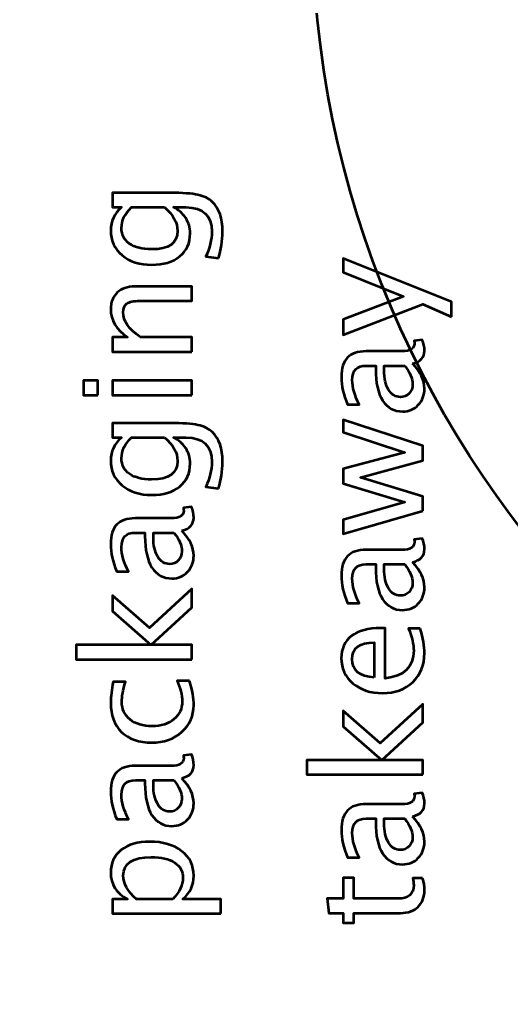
# Model space of a CAD drawing. Header units: centimetres. Extents: x -20.9 to 20.9, y -14.9 to 14.9.
# Drawn here: x -19.101 to -17.252, y -7.8 to -4.131 of the extents above; entities that cross this region are included whole.
import ezdxf

# ---------------------------------------------------------------- set-up
doc = ezdxf.new("R2010")
doc.units = ezdxf.units.CM
doc.header["$MEASUREMENT"] = 0
doc.layers.add('Layer 1', color=7, linetype='Continuous')

msp = doc.modelspace()

# ---------------------------------------------------------------- linework, layer by layer
at = {"layer": 'Layer 1', "color": 4, "lineweight": 53}
msp.add_ellipse((-14.25, -3.75), major_axis=(0, 3.75), ratio=1, dxfattribs=at)
at = {"layer": 'Layer 1', "lineweight": 53}
msp.add_open_spline([(-20.95, -14.45), (-20.95, -14.45), (-20.95, 14.45), (-20.95, 14.45), (-20.95, 14.45), (-20.95, 14.72614), (-20.72614, 14.95), (-20.45, 14.95), (-20.45, 14.95), (-20.45, 14.95), (-0.55, 14.95), (-0.55, 14.95), (-0.55, 14.95), (-0.27386, 14.95), (-0.05, 14.72614), (-0.05, 14.45), (-0.05, 14.45), (-0.05, 14.45), (-0.05, -14.45), (-0.05, -14.45), (-0.05, -14.45), (-0.05, -14.72614), (-0.27386, -14.95), (-0.55, -14.95), (-0.55, -14.95), (-0.55, -14.95), (-20.45, -14.95), (-20.45, -14.95), (-20.45, -14.95), (-20.72614, -14.95), (-20.95, -14.72614), (-20.95, -14.45)], degree=3, knots=[0, 0, 0, 0, 0.1111111, 0.1111111, 0.1111111, 0.1111111, 0.2222222, 0.2222222, 0.2222222, 0.2222222, 0.3333333, 0.3333333, 0.3333333, 0.3333333, 0.4444444, 0.4444444, 0.4444444, 0.4444444, 0.5555556, 0.5555556, 0.5555556, 0.5555556, 0.6666667, 0.6666667, 0.6666667, 0.6666667, 0.7777778, 0.7777778, 0.7777778, 0.7777778, 1, 1, 1, 1], dxfattribs=at)
at = {"layer": 'Layer 1', "color": 5, "lineweight": 53}
for points, knots in [([(-18.35329, -5.02823), (-18.35329, -5.02823), (-18.40014, -5.02184), (-18.40014, -5.02184), (-18.40014, -5.02184), (-18.38546, -4.99042), (-18.37812, -4.95928), (-18.37812, -4.92852), (-18.37812, -4.92852), (-18.37812, -4.86746), (-18.41049, -4.83689), (-18.47511, -4.83689), (-18.47511, -4.83689), (-18.47511, -4.83689), (-18.52215, -4.83689), (-18.52215, -4.83689), (-18.52215, -4.83689), (-18.5023, -4.8463), (-18.48697, -4.85966), (-18.47596, -4.87706), (-18.47596, -4.87706), (-18.46495, -4.89446), (-18.4594, -4.91384), (-18.4594, -4.9352), (-18.4594, -4.9352), (-18.4594, -4.97141), (-18.47239, -5.00011), (-18.49835, -5.02127), (-18.49835, -5.02127), (-18.52431, -5.04244), (-18.5595, -5.05307), (-18.6039, -5.05307), (-18.6039, -5.05307), (-18.64934, -5.05307), (-18.6864, -5.04103), (-18.71509, -5.01695), (-18.71509, -5.01695), (-18.74369, -4.99277), (-18.75799, -4.96163), (-18.75799, -4.92334), (-18.75799, -4.92334), (-18.75799, -4.88985), (-18.74445, -4.86097), (-18.71726, -4.83689), (-18.71726, -4.83689), (-18.71726, -4.83689), (-18.75178, -4.83689), (-18.75178, -4.83689), (-18.75178, -4.83689), (-18.75178, -4.83689), (-18.75178, -4.7827), (-18.75178, -4.7827), (-18.75178, -4.7827), (-18.75178, -4.7827), (-18.53429, -4.7827), (-18.53429, -4.7827), (-18.53429, -4.7827), (-18.48753, -4.7827), (-18.45291, -4.78515), (-18.43043, -4.79004), (-18.43043, -4.79004), (-18.40795, -4.79484), (-18.38951, -4.80406), (-18.37521, -4.81742), (-18.37521, -4.81742), (-18.35009, -4.84112), (-18.33748, -4.87819), (-18.33748, -4.92852), (-18.33748, -4.92852), (-18.33748, -4.96304), (-18.34275, -4.99625), (-18.35329, -5.02823)], [0, 0, 0, 0, 0.0526316, 0.0526316, 0.0526316, 0.0526316, 0.1052632, 0.1052632, 0.1052632, 0.1052632, 0.1578947, 0.1578947, 0.1578947, 0.1578947, 0.2105263, 0.2105263, 0.2105263, 0.2105263, 0.2631579, 0.2631579, 0.2631579, 0.2631579, 0.3157895, 0.3157895, 0.3157895, 0.3157895, 0.3684211, 0.3684211, 0.3684211, 0.3684211, 0.4210526, 0.4210526, 0.4210526, 0.4210526, 0.4736842, 0.4736842, 0.4736842, 0.4736842, 0.5263158, 0.5263158, 0.5263158, 0.5263158, 0.5789474, 0.5789474, 0.5789474, 0.5789474, 0.6315789, 0.6315789, 0.6315789, 0.6315789, 0.6842105, 0.6842105, 0.6842105, 0.6842105, 0.7368421, 0.7368421, 0.7368421, 0.7368421, 0.7894737, 0.7894737, 0.7894737, 0.7894737, 0.8421053, 0.8421053, 0.8421053, 0.8421053, 0.8947368, 0.8947368, 0.8947368, 0.8947368, 1, 1, 1, 1]), ([(-18.55611, -4.83689), (-18.55611, -4.83689), (-18.68019, -4.83689), (-18.68019, -4.83689), (-18.68019, -4.83689), (-18.70493, -4.86078), (-18.71735, -4.88684), (-18.71735, -4.91497), (-18.71735, -4.91497), (-18.71735, -4.93999), (-18.70738, -4.95956), (-18.68734, -4.97367), (-18.68734, -4.97367), (-18.6674, -4.98788), (-18.63965, -4.99493), (-18.60428, -4.99493), (-18.60428, -4.99493), (-18.53927, -4.99493), (-18.50682, -4.97188), (-18.50682, -4.92569), (-18.50682, -4.92569), (-18.50682, -4.89427), (-18.52328, -4.86464), (-18.55611, -4.83689)], [0, 0, 0, 0, 0.1428571, 0.1428571, 0.1428571, 0.1428571, 0.2857143, 0.2857143, 0.2857143, 0.2857143, 0.4285714, 0.4285714, 0.4285714, 0.4285714, 0.5714286, 0.5714286, 0.5714286, 0.5714286, 0.7142857, 0.7142857, 0.7142857, 0.7142857, 1, 1, 1, 1]), ([(-17.47634, -5.24922), (-17.47634, -5.24922), (-17.5849, -5.20068), (-17.5849, -5.20068), (-17.5849, -5.20068), (-17.5849, -5.20068), (-17.88443, -5.31657), (-17.88443, -5.31657), (-17.88443, -5.31657), (-17.88443, -5.31657), (-17.88443, -5.25844), (-17.88443, -5.25844), (-17.88443, -5.25844), (-17.88443, -5.25844), (-17.6579, -5.17227), (-17.6579, -5.17227), (-17.6579, -5.17227), (-17.6579, -5.17227), (-17.88443, -5.08036), (-17.88443, -5.08036), (-17.88443, -5.08036), (-17.88443, -5.08036), (-17.88443, -5.02927), (-17.88443, -5.02927), (-17.88443, -5.02927), (-17.88443, -5.02927), (-17.47634, -5.19277), (-17.47634, -5.19277), (-17.47634, -5.19277), (-17.47634, -5.19277), (-17.47634, -5.24922), (-17.47634, -5.24922)], [0, 0, 0, 0, 0.1111111, 0.1111111, 0.1111111, 0.1111111, 0.2222222, 0.2222222, 0.2222222, 0.2222222, 0.3333333, 0.3333333, 0.3333333, 0.3333333, 0.4444444, 0.4444444, 0.4444444, 0.4444444, 0.5555556, 0.5555556, 0.5555556, 0.5555556, 0.6666667, 0.6666667, 0.6666667, 0.6666667, 0.7777778, 0.7777778, 0.7777778, 0.7777778, 1, 1, 1, 1]), ([(-18.45263, -5.37969), (-18.45263, -5.37969), (-18.75178, -5.37969), (-18.75178, -5.37969), (-18.75178, -5.37969), (-18.75178, -5.37969), (-18.75178, -5.32551), (-18.75178, -5.32551), (-18.75178, -5.32551), (-18.75178, -5.32551), (-18.69525, -5.32551), (-18.69525, -5.32551), (-18.69525, -5.32551), (-18.73711, -5.29682), (-18.75799, -5.26163), (-18.75799, -5.22005), (-18.75799, -5.22005), (-18.75799, -5.1939), (-18.74981, -5.17311), (-18.73334, -5.15777), (-18.73334, -5.15777), (-18.71698, -5.14244), (-18.69487, -5.13473), (-18.66721, -5.13473), (-18.66721, -5.13473), (-18.66721, -5.13473), (-18.45263, -5.13473), (-18.45263, -5.13473), (-18.45263, -5.13473), (-18.45263, -5.13473), (-18.45263, -5.18891), (-18.45263, -5.18891), (-18.45263, -5.18891), (-18.45263, -5.18891), (-18.64953, -5.18891), (-18.64953, -5.18891), (-18.64953, -5.18891), (-18.67173, -5.18891), (-18.68753, -5.19221), (-18.69694, -5.1987), (-18.69694, -5.1987), (-18.70644, -5.20528), (-18.71114, -5.2161), (-18.71114, -5.23125), (-18.71114, -5.23125), (-18.71114, -5.26455), (-18.68941, -5.29597), (-18.64595, -5.32551), (-18.64595, -5.32551), (-18.64595, -5.32551), (-18.45263, -5.32551), (-18.45263, -5.32551), (-18.45263, -5.32551), (-18.45263, -5.32551), (-18.45263, -5.37969), (-18.45263, -5.37969)], [0, 0, 0, 0, 0.0666667, 0.0666667, 0.0666667, 0.0666667, 0.1333333, 0.1333333, 0.1333333, 0.1333333, 0.2, 0.2, 0.2, 0.2, 0.2666667, 0.2666667, 0.2666667, 0.2666667, 0.3333333, 0.3333333, 0.3333333, 0.3333333, 0.4, 0.4, 0.4, 0.4, 0.4666667, 0.4666667, 0.4666667, 0.4666667, 0.5333333, 0.5333333, 0.5333333, 0.5333333, 0.6, 0.6, 0.6, 0.6, 0.6666667, 0.6666667, 0.6666667, 0.6666667, 0.7333333, 0.7333333, 0.7333333, 0.7333333, 0.8, 0.8, 0.8, 0.8, 0.8666667, 0.8666667, 0.8666667, 0.8666667, 1, 1, 1, 1]), ([(-17.62338, -5.42438), (-17.59346, -5.45693), (-17.57851, -5.48825), (-17.57851, -5.51836), (-17.57851, -5.51836), (-17.57851, -5.5431), (-17.58622, -5.5637), (-17.60174, -5.57997), (-17.60174, -5.57997), (-17.61726, -5.59634), (-17.63683, -5.60453), (-17.66044, -5.60453), (-17.66044, -5.60453), (-17.69309, -5.60453), (-17.71821, -5.59079), (-17.7357, -5.56332), (-17.7357, -5.56332), (-17.7532, -5.53585), (-17.76195, -5.49644), (-17.76195, -5.44507), (-17.76195, -5.44507), (-17.76195, -5.44507), (-17.76195, -5.43237), (-17.76195, -5.43237), (-17.76195, -5.43237), (-17.76195, -5.43237), (-17.79798, -5.43237), (-17.79798, -5.43237), (-17.79798, -5.43237), (-17.83269, -5.43237), (-17.85, -5.45044), (-17.85, -5.48665), (-17.85, -5.48665), (-17.85, -5.51469), (-17.84116, -5.54536), (-17.82347, -5.57856), (-17.82347, -5.57856), (-17.82347, -5.57856), (-17.86806, -5.57856), (-17.86806, -5.57856), (-17.86806, -5.57856), (-17.88312, -5.54206), (-17.89064, -5.50763), (-17.89064, -5.47537), (-17.89064, -5.47537), (-17.89064, -5.44216), (-17.88312, -5.4176), (-17.86797, -5.40189), (-17.86797, -5.40189), (-17.85282, -5.38609), (-17.82949, -5.37819), (-17.79798, -5.37819), (-17.79798, -5.37819), (-17.79798, -5.37819), (-17.6628, -5.37819), (-17.6628, -5.37819), (-17.6628, -5.37819), (-17.63185, -5.37819), (-17.61632, -5.36869), (-17.61632, -5.34959), (-17.61632, -5.34959), (-17.61632, -5.34724), (-17.6167, -5.34376), (-17.61745, -5.33915), (-17.61745, -5.33915), (-17.61745, -5.33915), (-17.58735, -5.33529), (-17.58735, -5.33529), (-17.58735, -5.33529), (-17.58142, -5.34761), (-17.57851, -5.36116), (-17.57851, -5.37602), (-17.57851, -5.37602), (-17.57851, -5.40133), (-17.59346, -5.41742), (-17.62338, -5.42438)], [0, 0, 0, 0, 0.05, 0.05, 0.05, 0.05, 0.1, 0.1, 0.1, 0.1, 0.15, 0.15, 0.15, 0.15, 0.2, 0.2, 0.2, 0.2, 0.25, 0.25, 0.25, 0.25, 0.3, 0.3, 0.3, 0.3, 0.35, 0.35, 0.35, 0.35, 0.4, 0.4, 0.4, 0.4, 0.45, 0.45, 0.45, 0.45, 0.5, 0.5, 0.5, 0.5, 0.55, 0.55, 0.55, 0.55, 0.6, 0.6, 0.6, 0.6, 0.65, 0.65, 0.65, 0.65, 0.7, 0.7, 0.7, 0.7, 0.75, 0.75, 0.75, 0.75, 0.8, 0.8, 0.8, 0.8, 0.85, 0.85, 0.85, 0.85, 0.9, 0.9, 0.9, 0.9, 1, 1, 1, 1]), ([(-17.65292, -5.43237), (-17.65292, -5.43237), (-17.72978, -5.43237), (-17.72978, -5.43237), (-17.72978, -5.43237), (-17.72978, -5.43237), (-17.73034, -5.44978), (-17.73034, -5.44978), (-17.73034, -5.44978), (-17.73034, -5.47988), (-17.72479, -5.50415), (-17.71369, -5.52268), (-17.71369, -5.52268), (-17.7025, -5.54112), (-17.68773, -5.55034), (-17.66929, -5.55034), (-17.66929, -5.55034), (-17.6564, -5.55034), (-17.64549, -5.54573), (-17.63655, -5.53661), (-17.63655, -5.53661), (-17.62761, -5.52739), (-17.6231, -5.51619), (-17.6231, -5.50293), (-17.6231, -5.50293), (-17.6231, -5.48035), (-17.63307, -5.45683), (-17.65292, -5.43237)], [0, 0, 0, 0, 0.125, 0.125, 0.125, 0.125, 0.25, 0.25, 0.25, 0.25, 0.375, 0.375, 0.375, 0.375, 0.5, 0.5, 0.5, 0.5, 0.625, 0.625, 0.625, 0.625, 0.75, 0.75, 0.75, 0.75, 1, 1, 1, 1]), ([(-18.80653, -5.54281), (-18.80653, -5.54281), (-18.86072, -5.54281), (-18.86072, -5.54281), (-18.86072, -5.54281), (-18.86072, -5.54281), (-18.86072, -5.48863), (-18.86072, -5.48863), (-18.86072, -5.48863), (-18.86072, -5.48863), (-18.80653, -5.48863), (-18.80653, -5.48863), (-18.80653, -5.48863), (-18.80653, -5.48863), (-18.80653, -5.54281), (-18.80653, -5.54281)], [0, 0, 0, 0, 0.2, 0.2, 0.2, 0.2, 0.4, 0.4, 0.4, 0.4, 0.6, 0.6, 0.6, 0.6, 1, 1, 1, 1]), ([(-18.45263, -5.54281), (-18.45263, -5.54281), (-18.75178, -5.54281), (-18.75178, -5.54281), (-18.75178, -5.54281), (-18.75178, -5.54281), (-18.75178, -5.48863), (-18.75178, -5.48863), (-18.75178, -5.48863), (-18.75178, -5.48863), (-18.45263, -5.48863), (-18.45263, -5.48863), (-18.45263, -5.48863), (-18.45263, -5.48863), (-18.45263, -5.54281), (-18.45263, -5.54281)], [0, 0, 0, 0, 0.2, 0.2, 0.2, 0.2, 0.4, 0.4, 0.4, 0.4, 0.6, 0.6, 0.6, 0.6, 1, 1, 1, 1]), ([(-18.35329, -5.89361), (-18.35329, -5.89361), (-18.40014, -5.88722), (-18.40014, -5.88722), (-18.40014, -5.88722), (-18.38546, -5.8558), (-18.37812, -5.82466), (-18.37812, -5.7939), (-18.37812, -5.7939), (-18.37812, -5.73284), (-18.41049, -5.70227), (-18.47511, -5.70227), (-18.47511, -5.70227), (-18.47511, -5.70227), (-18.52215, -5.70227), (-18.52215, -5.70227), (-18.52215, -5.70227), (-18.5023, -5.71168), (-18.48697, -5.72504), (-18.47596, -5.74244), (-18.47596, -5.74244), (-18.46495, -5.75984), (-18.4594, -5.77922), (-18.4594, -5.80058), (-18.4594, -5.80058), (-18.4594, -5.83679), (-18.47239, -5.86549), (-18.49835, -5.88665), (-18.49835, -5.88665), (-18.52431, -5.90782), (-18.5595, -5.91845), (-18.6039, -5.91845), (-18.6039, -5.91845), (-18.64934, -5.91845), (-18.6864, -5.90641), (-18.71509, -5.88233), (-18.71509, -5.88233), (-18.74369, -5.85815), (-18.75799, -5.82701), (-18.75799, -5.78872), (-18.75799, -5.78872), (-18.75799, -5.75523), (-18.74445, -5.72635), (-18.71726, -5.70227), (-18.71726, -5.70227), (-18.71726, -5.70227), (-18.75178, -5.70227), (-18.75178, -5.70227), (-18.75178, -5.70227), (-18.75178, -5.70227), (-18.75178, -5.64808), (-18.75178, -5.64808), (-18.75178, -5.64808), (-18.75178, -5.64808), (-18.53429, -5.64808), (-18.53429, -5.64808), (-18.53429, -5.64808), (-18.48753, -5.64808), (-18.45291, -5.65053), (-18.43043, -5.65542), (-18.43043, -5.65542), (-18.40795, -5.66022), (-18.38951, -5.66944), (-18.37521, -5.6828), (-18.37521, -5.6828), (-18.35009, -5.7065), (-18.33748, -5.74357), (-18.33748, -5.7939), (-18.33748, -5.7939), (-18.33748, -5.82842), (-18.34275, -5.86163), (-18.35329, -5.89361)], [0, 0, 0, 0, 0.0526316, 0.0526316, 0.0526316, 0.0526316, 0.1052632, 0.1052632, 0.1052632, 0.1052632, 0.1578947, 0.1578947, 0.1578947, 0.1578947, 0.2105263, 0.2105263, 0.2105263, 0.2105263, 0.2631579, 0.2631579, 0.2631579, 0.2631579, 0.3157895, 0.3157895, 0.3157895, 0.3157895, 0.3684211, 0.3684211, 0.3684211, 0.3684211, 0.4210526, 0.4210526, 0.4210526, 0.4210526, 0.4736842, 0.4736842, 0.4736842, 0.4736842, 0.5263158, 0.5263158, 0.5263158, 0.5263158, 0.5789474, 0.5789474, 0.5789474, 0.5789474, 0.6315789, 0.6315789, 0.6315789, 0.6315789, 0.6842105, 0.6842105, 0.6842105, 0.6842105, 0.7368421, 0.7368421, 0.7368421, 0.7368421, 0.7894737, 0.7894737, 0.7894737, 0.7894737, 0.8421053, 0.8421053, 0.8421053, 0.8421053, 0.8947368, 0.8947368, 0.8947368, 0.8947368, 1, 1, 1, 1]), ([(-17.58528, -5.97847), (-17.58528, -5.97847), (-17.88443, -6.06426), (-17.88443, -6.06426), (-17.88443, -6.06426), (-17.88443, -6.06426), (-17.88443, -6.01139), (-17.88443, -6.01139), (-17.88443, -6.01139), (-17.88443, -6.01139), (-17.65217, -5.94564), (-17.65217, -5.94564), (-17.65217, -5.94564), (-17.65217, -5.94564), (-17.88443, -5.87471), (-17.88443, -5.87471), (-17.88443, -5.87471), (-17.88443, -5.87471), (-17.88443, -5.82052), (-17.88443, -5.82052), (-17.88443, -5.82052), (-17.88443, -5.82052), (-17.65254, -5.75815), (-17.65254, -5.75815), (-17.65254, -5.75815), (-17.65254, -5.75815), (-17.88443, -5.6827), (-17.88443, -5.6827), (-17.88443, -5.6827), (-17.88443, -5.6827), (-17.88443, -5.63642), (-17.88443, -5.63642), (-17.88443, -5.63642), (-17.88443, -5.63642), (-17.58528, -5.73407), (-17.58528, -5.73407), (-17.58528, -5.73407), (-17.58528, -5.73407), (-17.58528, -5.78825), (-17.58528, -5.78825), (-17.58528, -5.78825), (-17.58528, -5.78825), (-17.81858, -5.85241), (-17.81858, -5.85241), (-17.81858, -5.85241), (-17.81858, -5.85241), (-17.58528, -5.92428), (-17.58528, -5.92428), (-17.58528, -5.92428), (-17.58528, -5.92428), (-17.58528, -5.97847), (-17.58528, -5.97847)], [0, 0, 0, 0, 0.0714286, 0.0714286, 0.0714286, 0.0714286, 0.1428571, 0.1428571, 0.1428571, 0.1428571, 0.2142857, 0.2142857, 0.2142857, 0.2142857, 0.2857143, 0.2857143, 0.2857143, 0.2857143, 0.3571429, 0.3571429, 0.3571429, 0.3571429, 0.4285714, 0.4285714, 0.4285714, 0.4285714, 0.5, 0.5, 0.5, 0.5, 0.5714286, 0.5714286, 0.5714286, 0.5714286, 0.6428571, 0.6428571, 0.6428571, 0.6428571, 0.7142857, 0.7142857, 0.7142857, 0.7142857, 0.7857143, 0.7857143, 0.7857143, 0.7857143, 0.8571429, 0.8571429, 0.8571429, 0.8571429, 1, 1, 1, 1]), ([(-18.55611, -5.70227), (-18.55611, -5.70227), (-18.68019, -5.70227), (-18.68019, -5.70227), (-18.68019, -5.70227), (-18.70493, -5.72616), (-18.71735, -5.75222), (-18.71735, -5.78035), (-18.71735, -5.78035), (-18.71735, -5.80537), (-18.70738, -5.82494), (-18.68734, -5.83905), (-18.68734, -5.83905), (-18.6674, -5.85326), (-18.63965, -5.86031), (-18.60428, -5.86031), (-18.60428, -5.86031), (-18.53927, -5.86031), (-18.50682, -5.83726), (-18.50682, -5.79107), (-18.50682, -5.79107), (-18.50682, -5.75965), (-18.52328, -5.73002), (-18.55611, -5.70227)], [0, 0, 0, 0, 0.1428571, 0.1428571, 0.1428571, 0.1428571, 0.2857143, 0.2857143, 0.2857143, 0.2857143, 0.4285714, 0.4285714, 0.4285714, 0.4285714, 0.5714286, 0.5714286, 0.5714286, 0.5714286, 0.7142857, 0.7142857, 0.7142857, 0.7142857, 1, 1, 1, 1]), ([(-18.49073, -6.05222), (-18.46081, -6.08477), (-18.44586, -6.11609), (-18.44586, -6.1462), (-18.44586, -6.1462), (-18.44586, -6.17094), (-18.45357, -6.19154), (-18.46909, -6.20781), (-18.46909, -6.20781), (-18.48461, -6.22418), (-18.50418, -6.23237), (-18.52779, -6.23237), (-18.52779, -6.23237), (-18.56044, -6.23237), (-18.58556, -6.21863), (-18.60305, -6.19116), (-18.60305, -6.19116), (-18.62055, -6.16369), (-18.6293, -6.12428), (-18.6293, -6.07291), (-18.6293, -6.07291), (-18.6293, -6.07291), (-18.6293, -6.06021), (-18.6293, -6.06021), (-18.6293, -6.06021), (-18.6293, -6.06021), (-18.66533, -6.06021), (-18.66533, -6.06021), (-18.66533, -6.06021), (-18.70004, -6.06021), (-18.71735, -6.07828), (-18.71735, -6.11449), (-18.71735, -6.11449), (-18.71735, -6.14253), (-18.70851, -6.1732), (-18.69082, -6.2064), (-18.69082, -6.2064), (-18.69082, -6.2064), (-18.73541, -6.2064), (-18.73541, -6.2064), (-18.73541, -6.2064), (-18.75047, -6.1699), (-18.75799, -6.13547), (-18.75799, -6.10321), (-18.75799, -6.10321), (-18.75799, -6.07), (-18.75047, -6.04544), (-18.73532, -6.02973), (-18.73532, -6.02973), (-18.72017, -6.01393), (-18.69684, -6.00603), (-18.66533, -6.00603), (-18.66533, -6.00603), (-18.66533, -6.00603), (-18.53015, -6.00603), (-18.53015, -6.00603), (-18.53015, -6.00603), (-18.4992, -6.00603), (-18.48367, -5.99653), (-18.48367, -5.97743), (-18.48367, -5.97743), (-18.48367, -5.97508), (-18.48405, -5.9716), (-18.4848, -5.96699), (-18.4848, -5.96699), (-18.4848, -5.96699), (-18.4547, -5.96313), (-18.4547, -5.96313), (-18.4547, -5.96313), (-18.44877, -5.97545), (-18.44586, -5.989), (-18.44586, -6.00386), (-18.44586, -6.00386), (-18.44586, -6.02917), (-18.46081, -6.04526), (-18.49073, -6.05222)], [0, 0, 0, 0, 0.05, 0.05, 0.05, 0.05, 0.1, 0.1, 0.1, 0.1, 0.15, 0.15, 0.15, 0.15, 0.2, 0.2, 0.2, 0.2, 0.25, 0.25, 0.25, 0.25, 0.3, 0.3, 0.3, 0.3, 0.35, 0.35, 0.35, 0.35, 0.4, 0.4, 0.4, 0.4, 0.45, 0.45, 0.45, 0.45, 0.5, 0.5, 0.5, 0.5, 0.55, 0.55, 0.55, 0.55, 0.6, 0.6, 0.6, 0.6, 0.65, 0.65, 0.65, 0.65, 0.7, 0.7, 0.7, 0.7, 0.75, 0.75, 0.75, 0.75, 0.8, 0.8, 0.8, 0.8, 0.85, 0.85, 0.85, 0.85, 0.9, 0.9, 0.9, 0.9, 1, 1, 1, 1]), ([(-18.52027, -6.06021), (-18.52027, -6.06021), (-18.59713, -6.06021), (-18.59713, -6.06021), (-18.59713, -6.06021), (-18.59713, -6.06021), (-18.59769, -6.07762), (-18.59769, -6.07762), (-18.59769, -6.07762), (-18.59769, -6.10772), (-18.59214, -6.13199), (-18.58104, -6.15052), (-18.58104, -6.15052), (-18.56985, -6.16896), (-18.55508, -6.17818), (-18.53664, -6.17818), (-18.53664, -6.17818), (-18.52375, -6.17818), (-18.51284, -6.17357), (-18.5039, -6.16445), (-18.5039, -6.16445), (-18.49496, -6.15523), (-18.49045, -6.14403), (-18.49045, -6.13077), (-18.49045, -6.13077), (-18.49045, -6.10819), (-18.50042, -6.08467), (-18.52027, -6.06021)], [0, 0, 0, 0, 0.125, 0.125, 0.125, 0.125, 0.25, 0.25, 0.25, 0.25, 0.375, 0.375, 0.375, 0.375, 0.5, 0.5, 0.5, 0.5, 0.625, 0.625, 0.625, 0.625, 0.75, 0.75, 0.75, 0.75, 1, 1, 1, 1]), ([(-17.62338, -6.17094), (-17.59346, -6.20349), (-17.57851, -6.23481), (-17.57851, -6.26492), (-17.57851, -6.26492), (-17.57851, -6.28966), (-17.58622, -6.31026), (-17.60174, -6.32653), (-17.60174, -6.32653), (-17.61726, -6.3429), (-17.63683, -6.35109), (-17.66044, -6.35109), (-17.66044, -6.35109), (-17.69309, -6.35109), (-17.71821, -6.33735), (-17.7357, -6.30988), (-17.7357, -6.30988), (-17.7532, -6.28241), (-17.76195, -6.243), (-17.76195, -6.19163), (-17.76195, -6.19163), (-17.76195, -6.19163), (-17.76195, -6.17893), (-17.76195, -6.17893), (-17.76195, -6.17893), (-17.76195, -6.17893), (-17.79798, -6.17893), (-17.79798, -6.17893), (-17.79798, -6.17893), (-17.83269, -6.17893), (-17.85, -6.197), (-17.85, -6.23321), (-17.85, -6.23321), (-17.85, -6.26125), (-17.84116, -6.29192), (-17.82347, -6.32512), (-17.82347, -6.32512), (-17.82347, -6.32512), (-17.86806, -6.32512), (-17.86806, -6.32512), (-17.86806, -6.32512), (-17.88312, -6.28862), (-17.89064, -6.25419), (-17.89064, -6.22193), (-17.89064, -6.22193), (-17.89064, -6.18872), (-17.88312, -6.16416), (-17.86797, -6.14845), (-17.86797, -6.14845), (-17.85282, -6.13265), (-17.82949, -6.12475), (-17.79798, -6.12475), (-17.79798, -6.12475), (-17.79798, -6.12475), (-17.6628, -6.12475), (-17.6628, -6.12475), (-17.6628, -6.12475), (-17.63185, -6.12475), (-17.61632, -6.11525), (-17.61632, -6.09615), (-17.61632, -6.09615), (-17.61632, -6.0938), (-17.6167, -6.09032), (-17.61745, -6.08571), (-17.61745, -6.08571), (-17.61745, -6.08571), (-17.58735, -6.08185), (-17.58735, -6.08185), (-17.58735, -6.08185), (-17.58142, -6.09417), (-17.57851, -6.10772), (-17.57851, -6.12258), (-17.57851, -6.12258), (-17.57851, -6.14789), (-17.59346, -6.16398), (-17.62338, -6.17094)], [0, 0, 0, 0, 0.05, 0.05, 0.05, 0.05, 0.1, 0.1, 0.1, 0.1, 0.15, 0.15, 0.15, 0.15, 0.2, 0.2, 0.2, 0.2, 0.25, 0.25, 0.25, 0.25, 0.3, 0.3, 0.3, 0.3, 0.35, 0.35, 0.35, 0.35, 0.4, 0.4, 0.4, 0.4, 0.45, 0.45, 0.45, 0.45, 0.5, 0.5, 0.5, 0.5, 0.55, 0.55, 0.55, 0.55, 0.6, 0.6, 0.6, 0.6, 0.65, 0.65, 0.65, 0.65, 0.7, 0.7, 0.7, 0.7, 0.75, 0.75, 0.75, 0.75, 0.8, 0.8, 0.8, 0.8, 0.85, 0.85, 0.85, 0.85, 0.9, 0.9, 0.9, 0.9, 1, 1, 1, 1]), ([(-17.65292, -6.17893), (-17.65292, -6.17893), (-17.72978, -6.17893), (-17.72978, -6.17893), (-17.72978, -6.17893), (-17.72978, -6.17893), (-17.73034, -6.19634), (-17.73034, -6.19634), (-17.73034, -6.19634), (-17.73034, -6.22644), (-17.72479, -6.25071), (-17.71369, -6.26924), (-17.71369, -6.26924), (-17.7025, -6.28768), (-17.68773, -6.2969), (-17.66929, -6.2969), (-17.66929, -6.2969), (-17.6564, -6.2969), (-17.64549, -6.29229), (-17.63655, -6.28317), (-17.63655, -6.28317), (-17.62761, -6.27395), (-17.6231, -6.26275), (-17.6231, -6.24949), (-17.6231, -6.24949), (-17.6231, -6.22691), (-17.63307, -6.20339), (-17.65292, -6.17893)], [0, 0, 0, 0, 0.125, 0.125, 0.125, 0.125, 0.25, 0.25, 0.25, 0.25, 0.375, 0.375, 0.375, 0.375, 0.5, 0.5, 0.5, 0.5, 0.625, 0.625, 0.625, 0.625, 0.75, 0.75, 0.75, 0.75, 1, 1, 1, 1]), ([(-18.45263, -6.53632), (-18.45263, -6.53632), (-18.88781, -6.53632), (-18.88781, -6.53632), (-18.88781, -6.53632), (-18.88781, -6.53632), (-18.88781, -6.48214), (-18.88781, -6.48214), (-18.88781, -6.48214), (-18.88781, -6.48214), (-18.60663, -6.48214), (-18.60663, -6.48214), (-18.60663, -6.48214), (-18.60663, -6.48214), (-18.75178, -6.35514), (-18.75178, -6.35514), (-18.75178, -6.35514), (-18.75178, -6.35514), (-18.75178, -6.29662), (-18.75178, -6.29662), (-18.75178, -6.29662), (-18.75178, -6.29662), (-18.61218, -6.41798), (-18.61218, -6.41798), (-18.61218, -6.41798), (-18.61218, -6.41798), (-18.45263, -6.27123), (-18.45263, -6.27123), (-18.45263, -6.27123), (-18.45263, -6.27123), (-18.45263, -6.34103), (-18.45263, -6.34103), (-18.45263, -6.34103), (-18.45263, -6.34103), (-18.60606, -6.48214), (-18.60606, -6.48214), (-18.60606, -6.48214), (-18.60606, -6.48214), (-18.45263, -6.48214), (-18.45263, -6.48214), (-18.45263, -6.48214), (-18.45263, -6.48214), (-18.45263, -6.53632), (-18.45263, -6.53632)], [0, 0, 0, 0, 0.0833333, 0.0833333, 0.0833333, 0.0833333, 0.1666667, 0.1666667, 0.1666667, 0.1666667, 0.25, 0.25, 0.25, 0.25, 0.3333333, 0.3333333, 0.3333333, 0.3333333, 0.4166667, 0.4166667, 0.4166667, 0.4166667, 0.5, 0.5, 0.5, 0.5, 0.5833333, 0.5833333, 0.5833333, 0.5833333, 0.6666667, 0.6666667, 0.6666667, 0.6666667, 0.75, 0.75, 0.75, 0.75, 0.8333333, 0.8333333, 0.8333333, 0.8333333, 1, 1, 1, 1]), ([(-17.59488, -6.42005), (-17.58396, -6.45645), (-17.57851, -6.48759), (-17.57851, -6.51356), (-17.57851, -6.51356), (-17.57851, -6.55786), (-17.59318, -6.59389), (-17.62244, -6.62165), (-17.62244, -6.62165), (-17.6517, -6.6494), (-17.68961, -6.66332), (-17.73627, -6.66332), (-17.73627, -6.66332), (-17.78152, -6.66332), (-17.81868, -6.65109), (-17.84774, -6.62654), (-17.84774, -6.62654), (-17.87672, -6.60198), (-17.89121, -6.57056), (-17.89121, -6.53228), (-17.89121, -6.53228), (-17.89121, -6.49606), (-17.87832, -6.46802), (-17.85254, -6.44827), (-17.85254, -6.44827), (-17.82677, -6.42851), (-17.79027, -6.41864), (-17.74295, -6.41864), (-17.74295, -6.41864), (-17.74295, -6.41864), (-17.72639, -6.41892), (-17.72639, -6.41892), (-17.72639, -6.41892), (-17.72639, -6.41892), (-17.72639, -6.60801), (-17.72639, -6.60801), (-17.72639, -6.60801), (-17.65489, -6.6001), (-17.61915, -6.5652), (-17.61915, -6.5034), (-17.61915, -6.5034), (-17.61915, -6.48072), (-17.62554, -6.45297), (-17.63834, -6.42005), (-17.63834, -6.42005), (-17.63834, -6.42005), (-17.59488, -6.42005), (-17.59488, -6.42005)], [0, 0, 0, 0, 0.0769231, 0.0769231, 0.0769231, 0.0769231, 0.1538462, 0.1538462, 0.1538462, 0.1538462, 0.2307692, 0.2307692, 0.2307692, 0.2307692, 0.3076923, 0.3076923, 0.3076923, 0.3076923, 0.3846154, 0.3846154, 0.3846154, 0.3846154, 0.4615385, 0.4615385, 0.4615385, 0.4615385, 0.5384615, 0.5384615, 0.5384615, 0.5384615, 0.6153846, 0.6153846, 0.6153846, 0.6153846, 0.6923077, 0.6923077, 0.6923077, 0.6923077, 0.7692308, 0.7692308, 0.7692308, 0.7692308, 0.8461538, 0.8461538, 0.8461538, 0.8461538, 1, 1, 1, 1]), ([(-17.76703, -6.60518), (-17.76703, -6.60518), (-17.76703, -6.4731), (-17.76703, -6.4731), (-17.76703, -6.4731), (-17.82272, -6.4731), (-17.85057, -6.49389), (-17.85057, -6.53538), (-17.85057, -6.53538), (-17.85057, -6.57715), (-17.82272, -6.60039), (-17.76703, -6.60518)], [0, 0, 0, 0, 0.25, 0.25, 0.25, 0.25, 0.5, 0.5, 0.5, 0.5, 1, 1, 1, 1]), ([(-18.46166, -6.6177), (-18.45112, -6.65279), (-18.44586, -6.68308), (-18.44586, -6.70857), (-18.44586, -6.70857), (-18.44586, -6.74903), (-18.46081, -6.78252), (-18.49064, -6.80914), (-18.49064, -6.80914), (-18.52055, -6.83576), (-18.55827, -6.84912), (-18.60371, -6.84912), (-18.60371, -6.84912), (-18.65225, -6.84912), (-18.69017, -6.83595), (-18.71726, -6.80961), (-18.71726, -6.80961), (-18.74445, -6.78327), (-18.75799, -6.74649), (-18.75799, -6.69926), (-18.75799, -6.69926), (-18.75799, -6.67603), (-18.75479, -6.64987), (-18.7484, -6.62109), (-18.7484, -6.62109), (-18.7484, -6.62109), (-18.70268, -6.62109), (-18.70268, -6.62109), (-18.70268, -6.62109), (-18.71171, -6.65166), (-18.71622, -6.67659), (-18.71622, -6.69578), (-18.71622, -6.69578), (-18.71622, -6.72363), (-18.70578, -6.74592), (-18.68499, -6.76257), (-18.68499, -6.76257), (-18.6642, -6.77922), (-18.63645, -6.7876), (-18.60183, -6.7876), (-18.60183, -6.7876), (-18.56825, -6.7876), (-18.54115, -6.77894), (-18.52036, -6.76173), (-18.52036, -6.76173), (-18.49967, -6.74451), (-18.48932, -6.72203), (-18.48932, -6.69409), (-18.48932, -6.69409), (-18.48932, -6.66935), (-18.49572, -6.64395), (-18.50851, -6.6177), (-18.50851, -6.6177), (-18.50851, -6.6177), (-18.46166, -6.6177), (-18.46166, -6.6177)], [0, 0, 0, 0, 0.0666667, 0.0666667, 0.0666667, 0.0666667, 0.1333333, 0.1333333, 0.1333333, 0.1333333, 0.2, 0.2, 0.2, 0.2, 0.2666667, 0.2666667, 0.2666667, 0.2666667, 0.3333333, 0.3333333, 0.3333333, 0.3333333, 0.4, 0.4, 0.4, 0.4, 0.4666667, 0.4666667, 0.4666667, 0.4666667, 0.5333333, 0.5333333, 0.5333333, 0.5333333, 0.6, 0.6, 0.6, 0.6, 0.6666667, 0.6666667, 0.6666667, 0.6666667, 0.7333333, 0.7333333, 0.7333333, 0.7333333, 0.8, 0.8, 0.8, 0.8, 0.8666667, 0.8666667, 0.8666667, 0.8666667, 1, 1, 1, 1]), ([(-17.58528, -6.96953), (-17.58528, -6.96953), (-18.02046, -6.96953), (-18.02046, -6.96953), (-18.02046, -6.96953), (-18.02046, -6.96953), (-18.02046, -6.91535), (-18.02046, -6.91535), (-18.02046, -6.91535), (-18.02046, -6.91535), (-17.73928, -6.91535), (-17.73928, -6.91535), (-17.73928, -6.91535), (-17.73928, -6.91535), (-17.88443, -6.78835), (-17.88443, -6.78835), (-17.88443, -6.78835), (-17.88443, -6.78835), (-17.88443, -6.72983), (-17.88443, -6.72983), (-17.88443, -6.72983), (-17.88443, -6.72983), (-17.74483, -6.85119), (-17.74483, -6.85119), (-17.74483, -6.85119), (-17.74483, -6.85119), (-17.58528, -6.70444), (-17.58528, -6.70444), (-17.58528, -6.70444), (-17.58528, -6.70444), (-17.58528, -6.77424), (-17.58528, -6.77424), (-17.58528, -6.77424), (-17.58528, -6.77424), (-17.73871, -6.91535), (-17.73871, -6.91535), (-17.73871, -6.91535), (-17.73871, -6.91535), (-17.58528, -6.91535), (-17.58528, -6.91535), (-17.58528, -6.91535), (-17.58528, -6.91535), (-17.58528, -6.96953), (-17.58528, -6.96953)], [0, 0, 0, 0, 0.0833333, 0.0833333, 0.0833333, 0.0833333, 0.1666667, 0.1666667, 0.1666667, 0.1666667, 0.25, 0.25, 0.25, 0.25, 0.3333333, 0.3333333, 0.3333333, 0.3333333, 0.4166667, 0.4166667, 0.4166667, 0.4166667, 0.5, 0.5, 0.5, 0.5, 0.5833333, 0.5833333, 0.5833333, 0.5833333, 0.6666667, 0.6666667, 0.6666667, 0.6666667, 0.75, 0.75, 0.75, 0.75, 0.8333333, 0.8333333, 0.8333333, 0.8333333, 1, 1, 1, 1]), ([(-18.49073, -6.98289), (-18.46081, -7.01544), (-18.44586, -7.04676), (-18.44586, -7.07687), (-18.44586, -7.07687), (-18.44586, -7.10161), (-18.45357, -7.12221), (-18.46909, -7.13848), (-18.46909, -7.13848), (-18.48461, -7.15485), (-18.50418, -7.16304), (-18.52779, -7.16304), (-18.52779, -7.16304), (-18.56044, -7.16304), (-18.58556, -7.1493), (-18.60305, -7.12183), (-18.60305, -7.12183), (-18.62055, -7.09436), (-18.6293, -7.05495), (-18.6293, -7.00358), (-18.6293, -7.00358), (-18.6293, -7.00358), (-18.6293, -6.99088), (-18.6293, -6.99088), (-18.6293, -6.99088), (-18.6293, -6.99088), (-18.66533, -6.99088), (-18.66533, -6.99088), (-18.66533, -6.99088), (-18.70004, -6.99088), (-18.71735, -7.00895), (-18.71735, -7.04516), (-18.71735, -7.04516), (-18.71735, -7.0732), (-18.70851, -7.10387), (-18.69082, -7.13707), (-18.69082, -7.13707), (-18.69082, -7.13707), (-18.73541, -7.13707), (-18.73541, -7.13707), (-18.73541, -7.13707), (-18.75047, -7.10057), (-18.75799, -7.06614), (-18.75799, -7.03388), (-18.75799, -7.03388), (-18.75799, -7.00067), (-18.75047, -6.97611), (-18.73532, -6.9604), (-18.73532, -6.9604), (-18.72017, -6.9446), (-18.69684, -6.9367), (-18.66533, -6.9367), (-18.66533, -6.9367), (-18.66533, -6.9367), (-18.53015, -6.9367), (-18.53015, -6.9367), (-18.53015, -6.9367), (-18.4992, -6.9367), (-18.48367, -6.9272), (-18.48367, -6.9081), (-18.48367, -6.9081), (-18.48367, -6.90575), (-18.48405, -6.90227), (-18.4848, -6.89766), (-18.4848, -6.89766), (-18.4848, -6.89766), (-18.4547, -6.8938), (-18.4547, -6.8938), (-18.4547, -6.8938), (-18.44877, -6.90612), (-18.44586, -6.91967), (-18.44586, -6.93453), (-18.44586, -6.93453), (-18.44586, -6.95984), (-18.46081, -6.97593), (-18.49073, -6.98289)], [0, 0, 0, 0, 0.05, 0.05, 0.05, 0.05, 0.1, 0.1, 0.1, 0.1, 0.15, 0.15, 0.15, 0.15, 0.2, 0.2, 0.2, 0.2, 0.25, 0.25, 0.25, 0.25, 0.3, 0.3, 0.3, 0.3, 0.35, 0.35, 0.35, 0.35, 0.4, 0.4, 0.4, 0.4, 0.45, 0.45, 0.45, 0.45, 0.5, 0.5, 0.5, 0.5, 0.55, 0.55, 0.55, 0.55, 0.6, 0.6, 0.6, 0.6, 0.65, 0.65, 0.65, 0.65, 0.7, 0.7, 0.7, 0.7, 0.75, 0.75, 0.75, 0.75, 0.8, 0.8, 0.8, 0.8, 0.85, 0.85, 0.85, 0.85, 0.9, 0.9, 0.9, 0.9, 1, 1, 1, 1]), ([(-18.52027, -6.99088), (-18.52027, -6.99088), (-18.59713, -6.99088), (-18.59713, -6.99088), (-18.59713, -6.99088), (-18.59713, -6.99088), (-18.59769, -7.00829), (-18.59769, -7.00829), (-18.59769, -7.00829), (-18.59769, -7.03839), (-18.59214, -7.06266), (-18.58104, -7.08119), (-18.58104, -7.08119), (-18.56985, -7.09963), (-18.55508, -7.10885), (-18.53664, -7.10885), (-18.53664, -7.10885), (-18.52375, -7.10885), (-18.51284, -7.10424), (-18.5039, -7.09512), (-18.5039, -7.09512), (-18.49496, -7.0859), (-18.49045, -7.0747), (-18.49045, -7.06144), (-18.49045, -7.06144), (-18.49045, -7.03886), (-18.50042, -7.01534), (-18.52027, -6.99088)], [0, 0, 0, 0, 0.125, 0.125, 0.125, 0.125, 0.25, 0.25, 0.25, 0.25, 0.375, 0.375, 0.375, 0.375, 0.5, 0.5, 0.5, 0.5, 0.625, 0.625, 0.625, 0.625, 0.75, 0.75, 0.75, 0.75, 1, 1, 1, 1]), ([(-17.62338, -7.12701), (-17.59346, -7.15956), (-17.57851, -7.19088), (-17.57851, -7.22099), (-17.57851, -7.22099), (-17.57851, -7.24573), (-17.58622, -7.26633), (-17.60174, -7.2826), (-17.60174, -7.2826), (-17.61726, -7.29897), (-17.63683, -7.30716), (-17.66044, -7.30716), (-17.66044, -7.30716), (-17.69309, -7.30716), (-17.71821, -7.29342), (-17.7357, -7.26595), (-17.7357, -7.26595), (-17.7532, -7.23848), (-17.76195, -7.19907), (-17.76195, -7.1477), (-17.76195, -7.1477), (-17.76195, -7.1477), (-17.76195, -7.135), (-17.76195, -7.135), (-17.76195, -7.135), (-17.76195, -7.135), (-17.79798, -7.135), (-17.79798, -7.135), (-17.79798, -7.135), (-17.83269, -7.135), (-17.85, -7.15307), (-17.85, -7.18928), (-17.85, -7.18928), (-17.85, -7.21732), (-17.84116, -7.24799), (-17.82347, -7.28119), (-17.82347, -7.28119), (-17.82347, -7.28119), (-17.86806, -7.28119), (-17.86806, -7.28119), (-17.86806, -7.28119), (-17.88312, -7.24469), (-17.89064, -7.21026), (-17.89064, -7.178), (-17.89064, -7.178), (-17.89064, -7.14479), (-17.88312, -7.12023), (-17.86797, -7.10452), (-17.86797, -7.10452), (-17.85282, -7.08872), (-17.82949, -7.08082), (-17.79798, -7.08082), (-17.79798, -7.08082), (-17.79798, -7.08082), (-17.6628, -7.08082), (-17.6628, -7.08082), (-17.6628, -7.08082), (-17.63185, -7.08082), (-17.61632, -7.07132), (-17.61632, -7.05222), (-17.61632, -7.05222), (-17.61632, -7.04987), (-17.6167, -7.04639), (-17.61745, -7.04178), (-17.61745, -7.04178), (-17.61745, -7.04178), (-17.58735, -7.03792), (-17.58735, -7.03792), (-17.58735, -7.03792), (-17.58142, -7.05024), (-17.57851, -7.06379), (-17.57851, -7.07865), (-17.57851, -7.07865), (-17.57851, -7.10396), (-17.59346, -7.12005), (-17.62338, -7.12701)], [0, 0, 0, 0, 0.05, 0.05, 0.05, 0.05, 0.1, 0.1, 0.1, 0.1, 0.15, 0.15, 0.15, 0.15, 0.2, 0.2, 0.2, 0.2, 0.25, 0.25, 0.25, 0.25, 0.3, 0.3, 0.3, 0.3, 0.35, 0.35, 0.35, 0.35, 0.4, 0.4, 0.4, 0.4, 0.45, 0.45, 0.45, 0.45, 0.5, 0.5, 0.5, 0.5, 0.55, 0.55, 0.55, 0.55, 0.6, 0.6, 0.6, 0.6, 0.65, 0.65, 0.65, 0.65, 0.7, 0.7, 0.7, 0.7, 0.75, 0.75, 0.75, 0.75, 0.8, 0.8, 0.8, 0.8, 0.85, 0.85, 0.85, 0.85, 0.9, 0.9, 0.9, 0.9, 1, 1, 1, 1]), ([(-17.65292, -7.135), (-17.65292, -7.135), (-17.72978, -7.135), (-17.72978, -7.135), (-17.72978, -7.135), (-17.72978, -7.135), (-17.73034, -7.15241), (-17.73034, -7.15241), (-17.73034, -7.15241), (-17.73034, -7.18251), (-17.72479, -7.20678), (-17.71369, -7.22531), (-17.71369, -7.22531), (-17.7025, -7.24375), (-17.68773, -7.25297), (-17.66929, -7.25297), (-17.66929, -7.25297), (-17.6564, -7.25297), (-17.64549, -7.24836), (-17.63655, -7.23924), (-17.63655, -7.23924), (-17.62761, -7.23002), (-17.6231, -7.21882), (-17.6231, -7.20556), (-17.6231, -7.20556), (-17.6231, -7.18298), (-17.63307, -7.15946), (-17.65292, -7.135)], [0, 0, 0, 0, 0.125, 0.125, 0.125, 0.125, 0.25, 0.25, 0.25, 0.25, 0.375, 0.375, 0.375, 0.375, 0.5, 0.5, 0.5, 0.5, 0.625, 0.625, 0.625, 0.625, 0.75, 0.75, 0.75, 0.75, 1, 1, 1, 1]), ([(-18.34369, -7.49229), (-18.34369, -7.49229), (-18.75178, -7.49229), (-18.75178, -7.49229), (-18.75178, -7.49229), (-18.75178, -7.49229), (-18.75178, -7.43811), (-18.75178, -7.43811), (-18.75178, -7.43811), (-18.75178, -7.43811), (-18.69525, -7.43811), (-18.69525, -7.43811), (-18.69525, -7.43811), (-18.73711, -7.41591), (-18.75799, -7.38251), (-18.75799, -7.33801), (-18.75799, -7.33801), (-18.75799, -7.30198), (-18.74492, -7.27367), (-18.71867, -7.25297), (-18.71867, -7.25297), (-18.69242, -7.23228), (-18.65658, -7.22193), (-18.61114, -7.22193), (-18.61114, -7.22193), (-18.56166, -7.22193), (-18.52168, -7.23369), (-18.49139, -7.25711), (-18.49139, -7.25711), (-18.461, -7.28053), (-18.44586, -7.31139), (-18.44586, -7.34958), (-18.44586, -7.34958), (-18.44586, -7.38505), (-18.4594, -7.41459), (-18.48659, -7.43811), (-18.48659, -7.43811), (-18.48659, -7.43811), (-18.34369, -7.43811), (-18.34369, -7.43811), (-18.34369, -7.43811), (-18.34369, -7.43811), (-18.34369, -7.49229), (-18.34369, -7.49229)], [0, 0, 0, 0, 0.0833333, 0.0833333, 0.0833333, 0.0833333, 0.1666667, 0.1666667, 0.1666667, 0.1666667, 0.25, 0.25, 0.25, 0.25, 0.3333333, 0.3333333, 0.3333333, 0.3333333, 0.4166667, 0.4166667, 0.4166667, 0.4166667, 0.5, 0.5, 0.5, 0.5, 0.5833333, 0.5833333, 0.5833333, 0.5833333, 0.6666667, 0.6666667, 0.6666667, 0.6666667, 0.75, 0.75, 0.75, 0.75, 0.8333333, 0.8333333, 0.8333333, 0.8333333, 1, 1, 1, 1]), ([(-18.52394, -7.43811), (-18.49901, -7.41017), (-18.4865, -7.38354), (-18.4865, -7.35824), (-18.4865, -7.35824), (-18.4865, -7.33331), (-18.49694, -7.31402), (-18.51773, -7.30048), (-18.51773, -7.30048), (-18.53852, -7.28684), (-18.56778, -7.28006), (-18.60559, -7.28006), (-18.60559, -7.28006), (-18.67558, -7.28006), (-18.71058, -7.30321), (-18.71058, -7.34949), (-18.71058, -7.34949), (-18.71058, -7.37978), (-18.69421, -7.40932), (-18.66138, -7.43811), (-18.66138, -7.43811), (-18.66138, -7.43811), (-18.52394, -7.43811), (-18.52394, -7.43811)], [0, 0, 0, 0, 0.1428571, 0.1428571, 0.1428571, 0.1428571, 0.2857143, 0.2857143, 0.2857143, 0.2857143, 0.4285714, 0.4285714, 0.4285714, 0.4285714, 0.5714286, 0.5714286, 0.5714286, 0.5714286, 0.7142857, 0.7142857, 0.7142857, 0.7142857, 1, 1, 1, 1]), ([(-17.58537, -7.35852), (-17.58076, -7.37527), (-17.57851, -7.38985), (-17.57851, -7.40217), (-17.57851, -7.40217), (-17.57851, -7.42983), (-17.58641, -7.45137), (-17.60221, -7.4668), (-17.60221, -7.4668), (-17.61802, -7.48232), (-17.63994, -7.49004), (-17.66806, -7.49004), (-17.66806, -7.49004), (-17.66806, -7.49004), (-17.84379, -7.49004), (-17.84379, -7.49004), (-17.84379, -7.49004), (-17.84379, -7.49004), (-17.84379, -7.52748), (-17.84379, -7.52748), (-17.84379, -7.52748), (-17.84379, -7.52748), (-17.88443, -7.52748), (-17.88443, -7.52748), (-17.88443, -7.52748), (-17.88443, -7.52748), (-17.88443, -7.49004), (-17.88443, -7.49004), (-17.88443, -7.49004), (-17.88443, -7.49004), (-17.93853, -7.49004), (-17.93853, -7.49004), (-17.93853, -7.49004), (-17.93853, -7.49004), (-17.9437, -7.43585), (-17.9437, -7.43585), (-17.9437, -7.43585), (-17.9437, -7.43585), (-17.88443, -7.43585), (-17.88443, -7.43585), (-17.88443, -7.43585), (-17.88443, -7.43585), (-17.88443, -7.35739), (-17.88443, -7.35739), (-17.88443, -7.35739), (-17.88443, -7.35739), (-17.84379, -7.35739), (-17.84379, -7.35739), (-17.84379, -7.35739), (-17.84379, -7.35739), (-17.84379, -7.43585), (-17.84379, -7.43585), (-17.84379, -7.43585), (-17.84379, -7.43585), (-17.67785, -7.43585), (-17.67785, -7.43585), (-17.67785, -7.43585), (-17.63871, -7.43585), (-17.61915, -7.41882), (-17.61915, -7.38486), (-17.61915, -7.38486), (-17.61915, -7.37762), (-17.62037, -7.36887), (-17.62272, -7.35852), (-17.62272, -7.35852), (-17.62272, -7.35852), (-17.58537, -7.35852), (-17.58537, -7.35852)], [0, 0, 0, 0, 0.0555556, 0.0555556, 0.0555556, 0.0555556, 0.1111111, 0.1111111, 0.1111111, 0.1111111, 0.1666667, 0.1666667, 0.1666667, 0.1666667, 0.2222222, 0.2222222, 0.2222222, 0.2222222, 0.2777778, 0.2777778, 0.2777778, 0.2777778, 0.3333333, 0.3333333, 0.3333333, 0.3333333, 0.3888889, 0.3888889, 0.3888889, 0.3888889, 0.4444444, 0.4444444, 0.4444444, 0.4444444, 0.5, 0.5, 0.5, 0.5, 0.5555556, 0.5555556, 0.5555556, 0.5555556, 0.6111111, 0.6111111, 0.6111111, 0.6111111, 0.6666667, 0.6666667, 0.6666667, 0.6666667, 0.7222222, 0.7222222, 0.7222222, 0.7222222, 0.7777778, 0.7777778, 0.7777778, 0.7777778, 0.8333333, 0.8333333, 0.8333333, 0.8333333, 0.8888889, 0.8888889, 0.8888889, 0.8888889, 1, 1, 1, 1])]:
    msp.add_open_spline(points, degree=3, knots=knots, dxfattribs=at)

doc.saveas('drawing.dxf')
